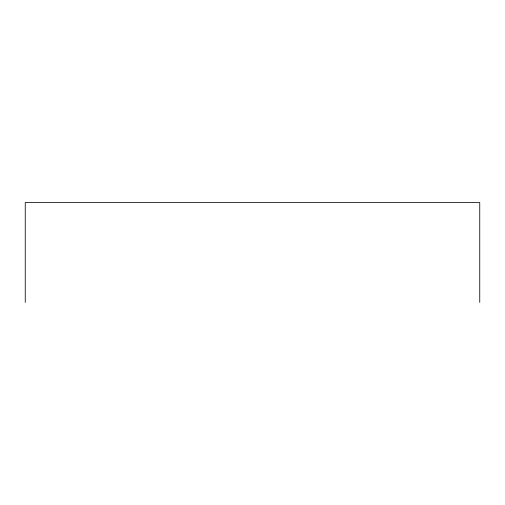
<?xml version="1.0" encoding="UTF-8"?>
<svg xmlns="http://www.w3.org/2000/svg" width="505" height="505" viewBox="0 0 505 505"><rect width="100%" height="100%" fill="white"/><g stroke="black" fill="none" stroke-linecap="round" stroke-linejoin="round"><path stroke-width="0.76" d="M479.75 302.426L479.75 202.574L25.25 202.574L25.25 302.426"/></g></svg>
